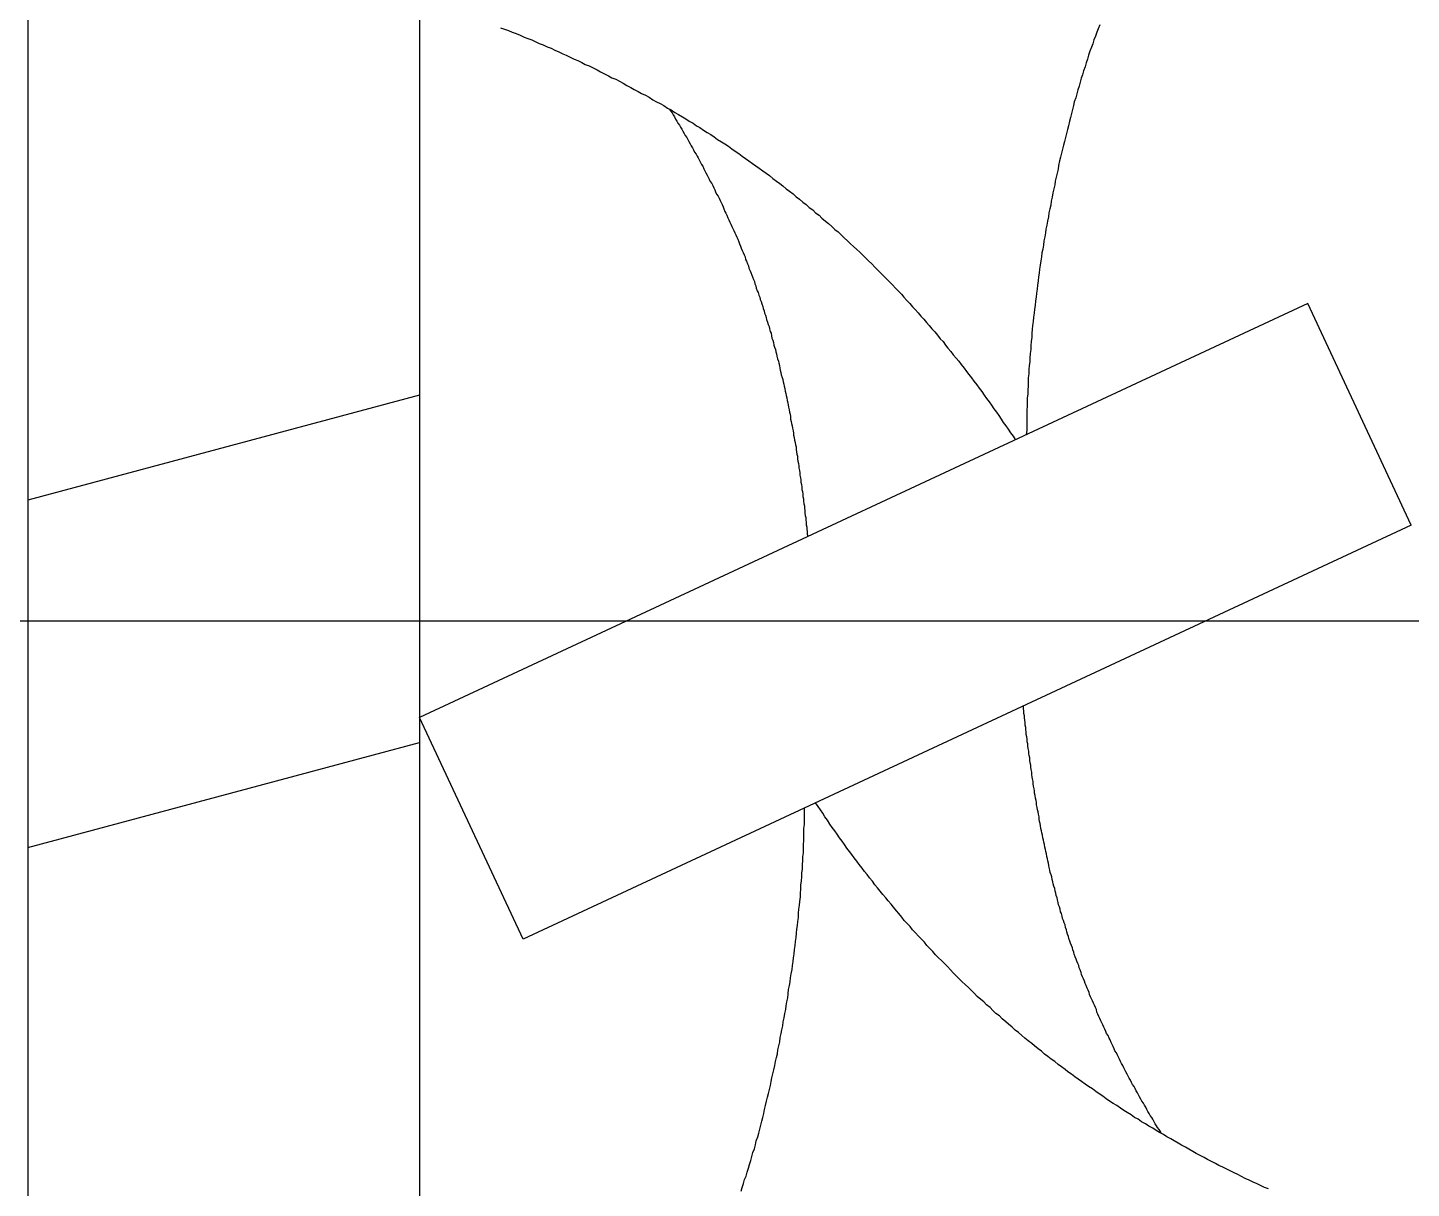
# Model space of a CAD drawing. Extents: x -649 to 208, y -50 to 438.
# Drawn here: x -476.781 to -473.957, y 170.689 to 173.059 of the extents above; entities that cross this region are included whole.
import ezdxf

# ---------------------------------------------------------------- set-up
doc = ezdxf.new("R2010")
doc.units = 0
doc.linetypes.add('CENTER', pattern=[12, 7.5, -1.5, 1.5, -1.5])
doc.linetypes.add('CONTINOUS', pattern=[0])
doc.layers.get('0').update_dxf_attribs({"linetype": 'CONTINUOUS'})
doc.layers.add('CENTER', color=1, linetype='CENTER')

msp = doc.modelspace()

# ---------------------------------------------------------------- linework, layer by layer
at = {"color": 7, "linetype": 'CONTINOUS'}
for p, q in [((-476.7811, 174.9469), (-476.7811, 168.7469)), ((-475.9811, 174.9469), (-475.9811, 168.7469)), ((-476.7811, 174.8469), (-476.7811, 168.8469)), ((-474.1685, 172.496), (-475.9811, 171.6508)), ((-473.9572, 172.0429), (-474.1685, 172.496)), ((-475.9811, 172.3087), (-476.7811, 172.0944)), ((-473.9572, 172.0429), (-475.7698, 171.1977)), ((-475.7698, 171.1977), (-475.9811, 171.6508)), ((-476.7811, 171.385), (-475.9811, 171.5993))]:
    msp.add_line(p, q, dxfattribs=at)
at = {"color": 7}
for points in [[(-475.816, 173.059, 0), (-475.808, 173.056, 0), (-475.8, 173.053, 0), (-475.792, 173.05, 0), (-475.784, 173.047, 0), (-475.776, 173.044, 0), (-475.768, 173.04, 0), (-475.76, 173.037, 0), (-475.752, 173.034, 0), (-475.744, 173.03, 0), (-475.737, 173.027, 0), (-475.729, 173.024, 0), (-475.721, 173.02, 0), (-475.713, 173.017, 0), (-475.705, 173.013, 0), (-475.697, 173.01, 0), (-475.689, 173.006, 0), (-475.682, 173.003, 0), (-475.674, 172.999, 0), (-475.666, 172.995, 0), (-475.658, 172.992, 0), (-475.65, 172.988, 0), (-475.643, 172.984, 0), (-475.635, 172.981, 0), (-475.627, 172.977, 0), (-475.619, 172.973, 0), (-475.612, 172.969, 0), (-475.604, 172.965, 0), (-475.596, 172.961, 0), (-475.589, 172.957, 0), (-475.581, 172.954, 0), (-475.573, 172.95, 0), (-475.566, 172.946, 0), (-475.558, 172.941, 0), (-475.55, 172.937, 0), (-475.543, 172.933, 0), (-475.535, 172.929, 0), (-475.528, 172.925, 0), (-475.52, 172.921, 0), (-475.513, 172.917, 0), (-475.505, 172.912, 0), (-475.498, 172.908, 0), (-475.49, 172.904, 0), (-475.483, 172.9, 0), (-475.475, 172.895, 0), (-475.468, 172.891, 0), (-475.46, 172.886, 0), (-475.453, 172.882, 0), (-475.445, 172.877, 0), (-475.438, 172.873, 0), (-475.431, 172.868, 0), (-475.423, 172.864, 0), (-475.416, 172.859, 0), (-475.409, 172.855, 0), (-475.402, 172.85, 0), (-475.394, 172.845, 0), (-475.387, 172.841, 0), (-475.38, 172.836, 0), (-475.373, 172.831, 0), (-475.365, 172.826, 0), (-475.358, 172.822, 0), (-475.351, 172.817, 0), (-475.344, 172.812, 0), (-475.337, 172.807, 0), (-475.33, 172.802, 0), (-475.323, 172.797, 0), (-475.316, 172.792, 0), (-475.309, 172.787, 0), (-475.302, 172.782, 0), (-475.295, 172.777, 0), (-475.288, 172.772, 0), (-475.281, 172.767, 0), (-475.274, 172.762, 0), (-475.267, 172.757, 0), (-475.26, 172.751, 0), (-475.253, 172.746, 0), (-475.246, 172.741, 0), (-475.24, 172.736, 0), (-475.233, 172.73, 0), (-475.226, 172.725, 0), (-475.219, 172.72, 0), (-475.213, 172.714, 0), (-475.206, 172.709, 0), (-475.199, 172.703, 0), (-475.192, 172.698, 0), (-475.186, 172.692, 0), (-475.179, 172.687, 0), (-475.173, 172.681, 0), (-475.166, 172.676, 0), (-475.16, 172.67, 0), (-475.153, 172.664, 0), (-475.147, 172.659, 0), (-475.14, 172.653, 0), (-475.134, 172.647, 0), (-475.127, 172.642, 0), (-475.121, 172.636, 0), (-475.115, 172.63, 0), (-475.108, 172.624, 0), (-475.102, 172.618, 0), (-475.096, 172.612, 0), (-475.089, 172.606, 0), (-475.083, 172.601, 0), (-475.077, 172.595, 0), (-475.071, 172.589, 0), (-475.065, 172.583, 0), (-475.058, 172.577, 0), (-475.052, 172.57, 0), (-475.046, 172.564, 0), (-475.04, 172.558, 0), (-475.034, 172.552, 0), (-475.028, 172.546, 0), (-475.022, 172.54, 0), (-475.016, 172.534, 0), (-475.01, 172.527, 0), (-475.004, 172.521, 0), (-474.998, 172.515, 0), (-474.993, 172.509, 0), (-474.987, 172.502, 0), (-474.981, 172.496, 0), (-474.975, 172.489, 0), (-474.969, 172.483, 0), (-474.964, 172.477, 0), (-474.958, 172.47, 0), (-474.952, 172.464, 0), (-474.947, 172.457, 0), (-474.941, 172.451, 0), (-474.936, 172.444, 0), (-474.93, 172.438, 0), (-474.924, 172.431, 0), (-474.919, 172.424, 0), (-474.913, 172.418, 0), (-474.908, 172.411, 0), (-474.903, 172.405, 0), (-474.897, 172.398, 0), (-474.892, 172.391, 0), (-474.886, 172.384, 0), (-474.881, 172.378, 0), (-474.876, 172.371, 0), (-474.87, 172.364, 0), (-474.865, 172.357, 0), (-474.86, 172.351, 0), (-474.855, 172.344, 0), (-474.85, 172.337, 0), (-474.844, 172.33, 0), (-474.839, 172.323, 0), (-474.834, 172.316, 0), (-474.829, 172.309, 0), (-474.824, 172.302, 0), (-474.819, 172.295, 0), (-474.814, 172.288, 0), (-474.809, 172.281, 0), (-474.804, 172.274, 0), (-474.799, 172.267, 0), (-474.794, 172.26, 0), (-474.79, 172.253, 0), (-474.785, 172.246, 0), (-474.78, 172.239, 0), (-474.775, 172.232, 0), (-474.77, 172.225, 0), (-474.766, 172.218, 0)], [(-474.593, 173.065, 0), (-474.596, 173.057, 0), (-474.599, 173.05, 0), (-474.602, 173.042, 0), (-474.605, 173.034, 0), (-474.607, 173.026, 0), (-474.61, 173.019, 0), (-474.613, 173.011, 0), (-474.616, 173.003, 0), (-474.618, 172.995, 0), (-474.621, 172.987, 0), (-474.623, 172.979, 0), (-474.626, 172.971, 0), (-474.628, 172.963, 0), (-474.631, 172.956, 0), (-474.633, 172.948, 0), (-474.635, 172.94, 0), (-474.638, 172.932, 0), (-474.64, 172.924, 0), (-474.642, 172.916, 0), (-474.645, 172.908, 0), (-474.647, 172.9, 0), (-474.649, 172.892, 0), (-474.651, 172.884, 0), (-474.653, 172.876, 0), (-474.655, 172.868, 0), (-474.657, 172.859, 0), (-474.659, 172.851, 0), (-474.661, 172.843, 0), (-474.663, 172.835, 0), (-474.665, 172.827, 0), (-474.667, 172.819, 0), (-474.669, 172.811, 0), (-474.671, 172.803, 0), (-474.673, 172.795, 0), (-474.675, 172.787, 0), (-474.677, 172.778, 0), (-474.678, 172.77, 0), (-474.68, 172.762, 0), (-474.682, 172.754, 0), (-474.684, 172.746, 0), (-474.685, 172.738, 0), (-474.687, 172.73, 0), (-474.689, 172.722, 0), (-474.69, 172.713, 0), (-474.692, 172.705, 0), (-474.693, 172.697, 0), (-474.695, 172.689, 0), (-474.697, 172.681, 0), (-474.698, 172.673, 0), (-474.7, 172.664, 0), (-474.701, 172.656, 0), (-474.703, 172.648, 0), (-474.704, 172.64, 0), (-474.705, 172.632, 0), (-474.707, 172.624, 0), (-474.708, 172.615, 0), (-474.709, 172.607, 0), (-474.711, 172.599, 0), (-474.712, 172.591, 0), (-474.713, 172.583, 0), (-474.715, 172.574, 0), (-474.716, 172.566, 0), (-474.717, 172.558, 0), (-474.718, 172.55, 0), (-474.719, 172.542, 0), (-474.72, 172.533, 0), (-474.721, 172.525, 0), (-474.722, 172.517, 0), (-474.723, 172.509, 0), (-474.724, 172.501, 0), (-474.725, 172.492, 0), (-474.726, 172.484, 0), (-474.727, 172.476, 0), (-474.728, 172.468, 0), (-474.729, 172.459, 0), (-474.73, 172.451, 0), (-474.731, 172.443, 0), (-474.732, 172.435, 0), (-474.732, 172.427, 0), (-474.733, 172.418, 0), (-474.734, 172.41, 0), (-474.734, 172.402, 0), (-474.735, 172.394, 0), (-474.736, 172.385, 0), (-474.736, 172.377, 0), (-474.737, 172.369, 0), (-474.738, 172.361, 0), (-474.738, 172.352, 0), (-474.739, 172.344, 0), (-474.739, 172.336, 0), (-474.739, 172.328, 0), (-474.74, 172.319, 0), (-474.74, 172.311, 0), (-474.741, 172.303, 0), (-474.741, 172.295, 0), (-474.741, 172.286, 0), (-474.742, 172.278, 0), (-474.742, 172.27, 0), (-474.742, 172.261, 0), (-474.742, 172.253, 0), (-474.742, 172.245, 0), (-474.742, 172.237, 0), (-474.743, 172.228, 0)], [(-475.471, 172.893, 0), (-475.469, 172.889, 0), (-475.466, 172.885, 0), (-475.464, 172.881, 0), (-475.461, 172.877, 0), (-475.459, 172.872, 0), (-475.456, 172.868, 0), (-475.454, 172.864, 0), (-475.451, 172.86, 0), (-475.449, 172.856, 0), (-475.446, 172.852, 0), (-475.444, 172.848, 0), (-475.441, 172.843, 0), (-475.439, 172.839, 0), (-475.436, 172.835, 0), (-475.434, 172.831, 0), (-475.432, 172.827, 0), (-475.429, 172.822, 0), (-475.427, 172.818, 0), (-475.424, 172.814, 0), (-475.422, 172.81, 0), (-475.42, 172.805, 0), (-475.417, 172.801, 0), (-475.415, 172.797, 0), (-475.413, 172.793, 0), (-475.41, 172.788, 0), (-475.408, 172.784, 0), (-475.406, 172.78, 0), (-475.403, 172.776, 0), (-475.401, 172.771, 0), (-475.399, 172.767, 0), (-475.397, 172.763, 0), (-475.394, 172.758, 0), (-475.392, 172.754, 0), (-475.39, 172.75, 0), (-475.388, 172.745, 0), (-475.385, 172.741, 0), (-475.383, 172.737, 0), (-475.381, 172.732, 0), (-475.379, 172.728, 0), (-475.377, 172.724, 0), (-475.375, 172.719, 0), (-475.372, 172.715, 0), (-475.37, 172.711, 0), (-475.368, 172.706, 0), (-475.366, 172.702, 0), (-475.364, 172.698, 0), (-475.362, 172.693, 0), (-475.36, 172.689, 0), (-475.358, 172.684, 0), (-475.356, 172.68, 0), (-475.354, 172.676, 0), (-475.352, 172.671, 0), (-475.35, 172.667, 0), (-475.348, 172.662, 0), (-475.346, 172.658, 0), (-475.344, 172.653, 0), (-475.342, 172.649, 0), (-475.34, 172.645, 0), (-475.338, 172.64, 0), (-475.336, 172.636, 0), (-475.334, 172.631, 0), (-475.332, 172.627, 0), (-475.33, 172.622, 0), (-475.328, 172.618, 0), (-475.326, 172.613, 0), (-475.325, 172.609, 0), (-475.323, 172.604, 0), (-475.321, 172.6, 0), (-475.319, 172.595, 0), (-475.317, 172.591, 0), (-475.316, 172.586, 0), (-475.314, 172.582, 0), (-475.312, 172.577, 0), (-475.31, 172.573, 0), (-475.309, 172.568, 0), (-475.307, 172.564, 0), (-475.305, 172.559, 0), (-475.303, 172.554, 0), (-475.302, 172.55, 0), (-475.3, 172.545, 0), (-475.298, 172.541, 0), (-475.297, 172.536, 0), (-475.295, 172.532, 0), (-475.294, 172.527, 0), (-475.292, 172.522, 0), (-475.29, 172.518, 0), (-475.289, 172.513, 0), (-475.287, 172.509, 0), (-475.286, 172.504, 0), (-475.284, 172.5, 0), (-475.283, 172.495, 0), (-475.281, 172.49, 0), (-475.28, 172.486, 0), (-475.278, 172.481, 0), (-475.277, 172.476, 0), (-475.275, 172.472, 0), (-475.274, 172.467, 0), (-475.273, 172.463, 0), (-475.271, 172.458, 0), (-475.27, 172.453, 0), (-475.268, 172.449, 0), (-475.267, 172.444, 0), (-475.266, 172.439, 0), (-475.264, 172.435, 0), (-475.263, 172.43, 0), (-475.262, 172.425, 0), (-475.26, 172.421, 0), (-475.259, 172.416, 0), (-475.258, 172.411, 0), (-475.257, 172.407, 0), (-475.255, 172.402, 0), (-475.254, 172.397, 0), (-475.253, 172.393, 0), (-475.252, 172.388, 0), (-475.251, 172.383, 0), (-475.249, 172.378, 0), (-475.248, 172.374, 0), (-475.247, 172.369, 0), (-475.246, 172.364, 0), (-475.245, 172.36, 0), (-475.244, 172.355, 0), (-475.243, 172.35, 0), (-475.241, 172.345, 0), (-475.24, 172.341, 0), (-475.239, 172.336, 0), (-475.238, 172.331, 0), (-475.237, 172.327, 0), (-475.236, 172.322, 0), (-475.235, 172.317, 0), (-475.234, 172.312, 0), (-475.233, 172.308, 0), (-475.232, 172.303, 0), (-475.231, 172.298, 0), (-475.23, 172.293, 0), (-475.229, 172.289, 0), (-475.228, 172.284, 0), (-475.227, 172.279, 0), (-475.226, 172.274, 0), (-475.225, 172.27, 0), (-475.224, 172.265, 0), (-475.224, 172.26, 0), (-475.223, 172.255, 0), (-475.222, 172.251, 0), (-475.221, 172.246, 0), (-475.22, 172.241, 0), (-475.219, 172.236, 0), (-475.218, 172.231, 0), (-475.218, 172.227, 0), (-475.217, 172.222, 0), (-475.216, 172.217, 0), (-475.215, 172.212, 0), (-475.214, 172.207, 0), (-475.213, 172.203, 0), (-475.213, 172.198, 0), (-475.212, 172.193, 0), (-475.211, 172.188, 0), (-475.21, 172.184, 0), (-475.21, 172.179, 0), (-475.209, 172.174, 0), (-475.208, 172.169, 0), (-475.207, 172.164, 0), (-475.207, 172.16, 0), (-475.206, 172.155, 0), (-475.205, 172.15, 0), (-475.205, 172.145, 0), (-475.204, 172.14, 0), (-475.203, 172.136, 0), (-475.203, 172.131, 0), (-475.202, 172.126, 0), (-475.201, 172.121, 0), (-475.201, 172.116, 0), (-475.2, 172.112, 0), (-475.199, 172.107, 0), (-475.199, 172.102, 0), (-475.198, 172.097, 0), (-475.198, 172.092, 0), (-475.197, 172.087, 0), (-475.196, 172.083, 0), (-475.196, 172.078, 0), (-475.195, 172.073, 0), (-475.195, 172.068, 0), (-475.194, 172.063, 0), (-475.193, 172.059, 0), (-475.193, 172.054, 0), (-475.192, 172.049, 0), (-475.192, 172.044, 0), (-475.191, 172.039, 0), (-475.191, 172.035, 0), (-475.19, 172.03, 0), (-475.19, 172.025, 0), (-475.189, 172.02, 0)], [(-474.467, 170.801, 0), (-474.469, 170.805, 0), (-474.472, 170.809, 0), (-474.475, 170.813, 0), (-474.477, 170.817, 0), (-474.48, 170.821, 0), (-474.482, 170.825, 0), (-474.485, 170.83, 0), (-474.487, 170.834, 0), (-474.49, 170.838, 0), (-474.492, 170.842, 0), (-474.495, 170.846, 0), (-474.497, 170.85, 0), (-474.499, 170.855, 0), (-474.502, 170.859, 0), (-474.504, 170.863, 0), (-474.507, 170.867, 0), (-474.509, 170.871, 0), (-474.512, 170.876, 0), (-474.514, 170.88, 0), (-474.516, 170.884, 0), (-474.519, 170.888, 0), (-474.521, 170.893, 0), (-474.523, 170.897, 0), (-474.526, 170.901, 0), (-474.528, 170.905, 0), (-474.53, 170.91, 0), (-474.533, 170.914, 0), (-474.535, 170.918, 0), (-474.537, 170.922, 0), (-474.54, 170.927, 0), (-474.542, 170.931, 0), (-474.544, 170.935, 0), (-474.546, 170.94, 0), (-474.549, 170.944, 0), (-474.551, 170.948, 0), (-474.553, 170.953, 0), (-474.555, 170.957, 0), (-474.557, 170.961, 0), (-474.559, 170.966, 0), (-474.562, 170.97, 0), (-474.564, 170.974, 0), (-474.566, 170.979, 0), (-474.568, 170.983, 0), (-474.57, 170.987, 0), (-474.572, 170.992, 0), (-474.574, 170.996, 0), (-474.576, 171.001, 0), (-474.579, 171.005, 0), (-474.581, 171.009, 0), (-474.583, 171.014, 0), (-474.585, 171.018, 0), (-474.587, 171.023, 0), (-474.589, 171.027, 0), (-474.591, 171.031, 0), (-474.593, 171.036, 0), (-474.595, 171.04, 0), (-474.597, 171.045, 0), (-474.599, 171.049, 0), (-474.6, 171.054, 0), (-474.602, 171.058, 0), (-474.604, 171.063, 0), (-474.606, 171.067, 0), (-474.608, 171.072, 0), (-474.61, 171.076, 0), (-474.612, 171.08, 0), (-474.614, 171.085, 0), (-474.615, 171.089, 0), (-474.617, 171.094, 0), (-474.619, 171.098, 0), (-474.621, 171.103, 0), (-474.623, 171.107, 0), (-474.624, 171.112, 0), (-474.626, 171.117, 0), (-474.628, 171.121, 0), (-474.63, 171.126, 0), (-474.631, 171.13, 0), (-474.633, 171.135, 0), (-474.635, 171.139, 0), (-474.636, 171.144, 0), (-474.638, 171.148, 0), (-474.64, 171.153, 0), (-474.641, 171.157, 0), (-474.643, 171.162, 0), (-474.645, 171.167, 0), (-474.646, 171.171, 0), (-474.648, 171.176, 0), (-474.649, 171.18, 0), (-474.651, 171.185, 0), (-474.653, 171.19, 0), (-474.654, 171.194, 0), (-474.656, 171.199, 0), (-474.657, 171.203, 0), (-474.659, 171.208, 0), (-474.66, 171.213, 0), (-474.661, 171.217, 0), (-474.663, 171.222, 0), (-474.664, 171.227, 0), (-474.666, 171.231, 0), (-474.667, 171.236, 0), (-474.669, 171.24, 0), (-474.67, 171.245, 0), (-474.671, 171.25, 0), (-474.673, 171.254, 0), (-474.674, 171.259, 0), (-474.675, 171.264, 0), (-474.677, 171.268, 0), (-474.678, 171.273, 0), (-474.679, 171.278, 0), (-474.68, 171.282, 0), (-474.682, 171.287, 0), (-474.683, 171.292, 0), (-474.684, 171.296, 0), (-474.685, 171.301, 0), (-474.687, 171.306, 0), (-474.688, 171.311, 0), (-474.689, 171.315, 0), (-474.69, 171.32, 0), (-474.691, 171.325, 0), (-474.692, 171.329, 0), (-474.694, 171.334, 0), (-474.695, 171.339, 0), (-474.696, 171.344, 0), (-474.697, 171.348, 0), (-474.698, 171.353, 0), (-474.699, 171.358, 0), (-474.7, 171.362, 0), (-474.701, 171.367, 0), (-474.702, 171.372, 0), (-474.703, 171.377, 0), (-474.704, 171.381, 0), (-474.705, 171.386, 0), (-474.706, 171.391, 0), (-474.707, 171.396, 0), (-474.708, 171.4, 0), (-474.709, 171.405, 0), (-474.71, 171.41, 0), (-474.711, 171.415, 0), (-474.712, 171.419, 0), (-474.713, 171.424, 0), (-474.714, 171.429, 0), (-474.715, 171.434, 0), (-474.716, 171.438, 0), (-474.717, 171.443, 0), (-474.717, 171.448, 0), (-474.718, 171.453, 0), (-474.719, 171.458, 0), (-474.72, 171.462, 0), (-474.721, 171.467, 0), (-474.722, 171.472, 0), (-474.722, 171.477, 0), (-474.723, 171.481, 0), (-474.724, 171.486, 0), (-474.725, 171.491, 0), (-474.726, 171.496, 0), (-474.726, 171.501, 0), (-474.727, 171.505, 0), (-474.728, 171.51, 0), (-474.729, 171.515, 0), (-474.729, 171.52, 0), (-474.73, 171.525, 0), (-474.731, 171.529, 0), (-474.732, 171.534, 0), (-474.732, 171.539, 0), (-474.733, 171.544, 0), (-474.734, 171.549, 0), (-474.734, 171.553, 0), (-474.735, 171.558, 0), (-474.736, 171.563, 0), (-474.736, 171.568, 0), (-474.737, 171.573, 0), (-474.738, 171.577, 0), (-474.738, 171.582, 0), (-474.739, 171.587, 0), (-474.74, 171.592, 0), (-474.74, 171.597, 0), (-474.741, 171.601, 0), (-474.741, 171.606, 0), (-474.742, 171.611, 0), (-474.743, 171.616, 0), (-474.743, 171.621, 0), (-474.744, 171.625, 0), (-474.744, 171.63, 0), (-474.745, 171.635, 0), (-474.745, 171.64, 0), (-474.746, 171.645, 0), (-474.747, 171.65, 0), (-474.747, 171.654, 0), (-474.748, 171.659, 0), (-474.748, 171.664, 0), (-474.749, 171.669, 0), (-474.749, 171.674, 0)], [(-474.249, 170.688, 0), (-474.257, 170.691, 0), (-474.265, 170.695, 0), (-474.272, 170.698, 0), (-474.28, 170.702, 0), (-474.288, 170.706, 0), (-474.296, 170.709, 0), (-474.304, 170.713, 0), (-474.311, 170.717, 0), (-474.319, 170.721, 0), (-474.327, 170.725, 0), (-474.334, 170.728, 0), (-474.342, 170.732, 0), (-474.35, 170.736, 0), (-474.357, 170.74, 0), (-474.365, 170.744, 0), (-474.373, 170.748, 0), (-474.38, 170.752, 0), (-474.388, 170.756, 0), (-474.396, 170.76, 0), (-474.403, 170.764, 0), (-474.411, 170.769, 0), (-474.418, 170.773, 0), (-474.426, 170.777, 0), (-474.433, 170.781, 0), (-474.441, 170.786, 0), (-474.448, 170.79, 0), (-474.456, 170.794, 0), (-474.463, 170.799, 0), (-474.471, 170.803, 0), (-474.478, 170.807, 0), (-474.485, 170.812, 0), (-474.493, 170.816, 0), (-474.5, 170.821, 0), (-474.508, 170.825, 0), (-474.515, 170.83, 0), (-474.522, 170.834, 0), (-474.529, 170.839, 0), (-474.537, 170.844, 0), (-474.544, 170.848, 0), (-474.551, 170.853, 0), (-474.558, 170.858, 0), (-474.566, 170.862, 0), (-474.573, 170.867, 0), (-474.58, 170.872, 0), (-474.587, 170.877, 0), (-474.594, 170.882, 0), (-474.601, 170.887, 0), (-474.608, 170.892, 0), (-474.616, 170.897, 0), (-474.623, 170.902, 0), (-474.63, 170.907, 0), (-474.637, 170.912, 0), (-474.644, 170.917, 0), (-474.651, 170.922, 0), (-474.658, 170.927, 0), (-474.664, 170.932, 0), (-474.671, 170.937, 0), (-474.678, 170.942, 0), (-474.685, 170.948, 0), (-474.692, 170.953, 0), (-474.699, 170.958, 0), (-474.706, 170.963, 0), (-474.712, 170.969, 0), (-474.719, 170.974, 0), (-474.726, 170.98, 0), (-474.732, 170.985, 0), (-474.739, 170.99, 0), (-474.746, 170.996, 0), (-474.752, 171.001, 0), (-474.759, 171.007, 0), (-474.766, 171.012, 0), (-474.772, 171.018, 0), (-474.779, 171.024, 0), (-474.785, 171.029, 0), (-474.792, 171.035, 0), (-474.798, 171.041, 0), (-474.805, 171.046, 0), (-474.811, 171.052, 0), (-474.817, 171.058, 0), (-474.824, 171.064, 0), (-474.83, 171.07, 0), (-474.836, 171.075, 0), (-474.843, 171.081, 0), (-474.849, 171.087, 0), (-474.855, 171.093, 0), (-474.861, 171.099, 0), (-474.868, 171.105, 0), (-474.874, 171.111, 0), (-474.88, 171.117, 0), (-474.886, 171.123, 0), (-474.892, 171.129, 0), (-474.898, 171.135, 0), (-474.904, 171.142, 0), (-474.91, 171.148, 0), (-474.916, 171.154, 0), (-474.922, 171.16, 0), (-474.928, 171.166, 0), (-474.934, 171.173, 0), (-474.94, 171.179, 0), (-474.946, 171.185, 0), (-474.951, 171.192, 0), (-474.957, 171.198, 0), (-474.963, 171.204, 0), (-474.969, 171.211, 0), (-474.975, 171.217, 0), (-474.98, 171.224, 0), (-474.986, 171.23, 0), (-474.992, 171.236, 0), (-474.997, 171.243, 0), (-475.003, 171.25, 0), (-475.008, 171.256, 0), (-475.014, 171.263, 0), (-475.019, 171.269, 0), (-475.025, 171.276, 0), (-475.03, 171.282, 0), (-475.036, 171.289, 0), (-475.041, 171.296, 0), (-475.047, 171.303, 0), (-475.052, 171.309, 0), (-475.057, 171.316, 0), (-475.063, 171.323, 0), (-475.068, 171.33, 0), (-475.073, 171.336, 0), (-475.078, 171.343, 0), (-475.084, 171.35, 0), (-475.089, 171.357, 0), (-475.094, 171.364, 0), (-475.099, 171.371, 0), (-475.104, 171.377, 0), (-475.109, 171.384, 0), (-475.114, 171.391, 0), (-475.119, 171.398, 0), (-475.124, 171.405, 0), (-475.129, 171.412, 0), (-475.134, 171.419, 0), (-475.139, 171.426, 0), (-475.144, 171.433, 0), (-475.149, 171.441, 0), (-475.154, 171.448, 0), (-475.158, 171.455, 0), (-475.163, 171.462, 0), (-475.168, 171.469, 0), (-475.173, 171.476, 0)], [(-475.325, 170.683, 0), (-475.323, 170.691, 0), (-475.32, 170.699, 0), (-475.318, 170.707, 0), (-475.315, 170.714, 0), (-475.313, 170.722, 0), (-475.31, 170.73, 0), (-475.308, 170.738, 0), (-475.305, 170.746, 0), (-475.303, 170.754, 0), (-475.301, 170.762, 0), (-475.298, 170.77, 0), (-475.296, 170.778, 0), (-475.294, 170.786, 0), (-475.291, 170.794, 0), (-475.289, 170.802, 0), (-475.287, 170.81, 0), (-475.285, 170.818, 0), (-475.283, 170.826, 0), (-475.281, 170.834, 0), (-475.279, 170.842, 0), (-475.277, 170.85, 0), (-475.275, 170.858, 0), (-475.273, 170.867, 0), (-475.271, 170.875, 0), (-475.269, 170.883, 0), (-475.267, 170.891, 0), (-475.265, 170.899, 0), (-475.264, 170.907, 0), (-475.262, 170.915, 0), (-475.26, 170.923, 0), (-475.258, 170.931, 0), (-475.256, 170.94, 0), (-475.255, 170.948, 0), (-475.253, 170.956, 0), (-475.251, 170.964, 0), (-475.25, 170.972, 0), (-475.248, 170.98, 0), (-475.246, 170.988, 0), (-475.245, 170.997, 0), (-475.243, 171.005, 0), (-475.242, 171.013, 0), (-475.24, 171.021, 0), (-475.239, 171.029, 0), (-475.237, 171.037, 0), (-475.236, 171.046, 0), (-475.234, 171.054, 0), (-475.233, 171.062, 0), (-475.232, 171.07, 0), (-475.23, 171.078, 0), (-475.229, 171.086, 0), (-475.228, 171.095, 0), (-475.226, 171.103, 0), (-475.225, 171.111, 0), (-475.224, 171.119, 0), (-475.223, 171.127, 0), (-475.221, 171.136, 0), (-475.22, 171.144, 0), (-475.219, 171.152, 0), (-475.218, 171.16, 0), (-475.217, 171.168, 0), (-475.216, 171.177, 0), (-475.215, 171.185, 0), (-475.214, 171.193, 0), (-475.213, 171.201, 0), (-475.212, 171.21, 0), (-475.211, 171.218, 0), (-475.21, 171.226, 0), (-475.209, 171.234, 0), (-475.208, 171.242, 0), (-475.208, 171.251, 0), (-475.207, 171.259, 0), (-475.206, 171.267, 0), (-475.205, 171.275, 0), (-475.204, 171.284, 0), (-475.204, 171.292, 0), (-475.203, 171.3, 0), (-475.203, 171.308, 0), (-475.202, 171.317, 0), (-475.201, 171.325, 0), (-475.201, 171.333, 0), (-475.2, 171.341, 0), (-475.2, 171.35, 0), (-475.199, 171.358, 0), (-475.199, 171.366, 0), (-475.198, 171.374, 0), (-475.198, 171.383, 0), (-475.198, 171.391, 0), (-475.197, 171.399, 0), (-475.197, 171.407, 0), (-475.197, 171.416, 0), (-475.197, 171.424, 0), (-475.196, 171.432, 0), (-475.196, 171.441, 0), (-475.196, 171.449, 0), (-475.196, 171.457, 0), (-475.196, 171.465, 0)]]:
    msp.add_polyline3d(points, dxfattribs=at)
at = {"layer": 'CENTER', "color": 1, "linetype": 'CENTER'}
msp.add_line((-471.6179, 171.8469), (-479.7267, 171.8469), dxfattribs=at)

doc.saveas('drawing.dxf')
